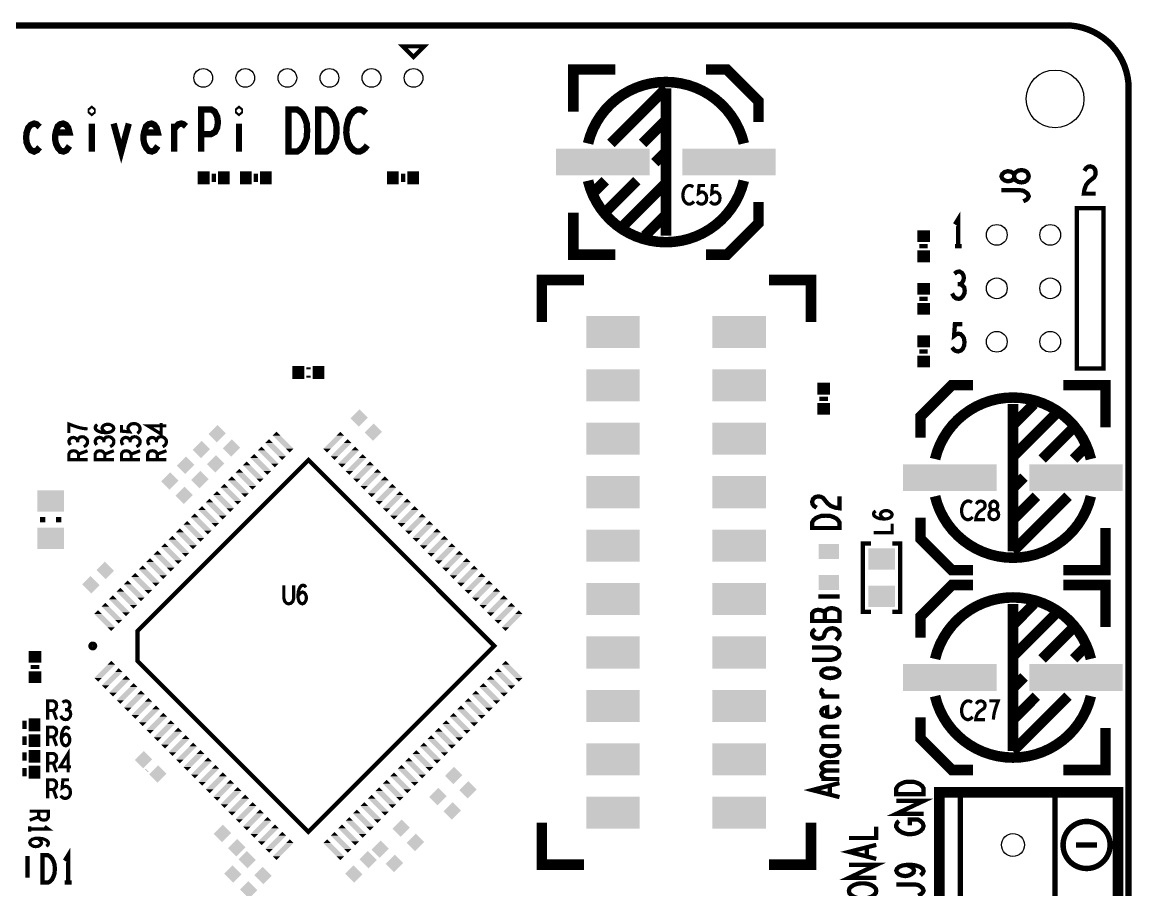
# Model space of a CAD drawing. Extents: x -6.5 to 85.2, y -0.2 to 65.7.
# Drawn here: x 32.4 to 85.2, y 24.4 to 65.7 of the extents above; entities that cross this region are included whole.
import ezdxf

# ---------------------------------------------------------------- set-up
doc = ezdxf.new("R2010")
doc.units = 0
doc.layers.get('0').update_dxf_attribs({"linetype": 'CONTINUOUS'})
for name, color, linetype in [('BOARD_ART', 7, 'CONTINUOUS'), ('PASTETOP_ART', 1, 'CONTINUOUS'), ('RECEIVERPIDDC-1-2_DRL', 3, 'CONTINUOUS'), ('SILK_TOP_ART', 14, 'CONTINUOUS')]:
    doc.layers.add(name, color=color, linetype=linetype)

# ---------------------------------------------------------------- blocks, each defined once
blk = doc.blocks.new('RECTANGLE_59')
blk.add_solid([(0.4826, 0.3556), (0.4826, -0.3556), (-0.4826, 0.3556), (-0.4826, -0.3556)])
blk = doc.blocks.new('RECTANGLE_22')
blk.add_solid([(1.27, 0.762), (1.27, -0.762), (-1.27, 0.762), (-1.27, -0.762)])
blk = doc.blocks.new('RECTANGLE_58')
blk.add_solid([(2.2225, 0.635), (2.2225, -0.635), (-2.2225, 0.635), (-2.2225, -0.635)])
blk = doc.blocks.new('RECTANGLE_12')
blk.add_solid([(0.2794, 0.3048), (0.2794, -0.3048), (-0.2794, 0.3048), (-0.2794, -0.3048)])
blk = doc.blocks.new('CUSTOM_18')
for points in [[(-0.413092, 0.01796), (-0.01796, 0.413092), (0.377172, 0.01796), (-0.01796, 0.413092)], [(-0.377172, -0.01796), (-0.413092, 0.01796), (0.413092, -0.01796), (0.377172, 0.01796)], [(0.01796, -0.413092), (-0.377172, -0.01796), (0.01796, -0.413092), (0.413092, -0.01796)]]:
    blk.add_solid(points)
blk = doc.blocks.new('RECTANGLE_11')
blk.add_solid([(0.3048, 0.2794), (0.3048, -0.2794), (-0.3048, 0.2794), (-0.3048, -0.2794)])
blk = doc.blocks.new('CUSTOM_57')
for points in [[(-0.493914, -0.31431), (0.134706, 0.31431), (-0.134706, -0.31431), (0.493914, 0.31431)], [(0.134706, 0.31431), (0.31431, 0.493914), (0.493914, 0.31431), (0.31431, 0.493914)], [(-0.31431, -0.493914), (-0.493914, -0.31431), (-0.31431, -0.493914), (-0.134706, -0.31431)]]:
    blk.add_solid(points)
blk = doc.blocks.new('CUSTOM_51')
for points in [[(-0.413092, -0.01796), (-0.377172, 0.01796), (0.377172, -0.01796), (0.413092, 0.01796)], [(-0.377172, 0.01796), (0.01796, 0.413092), (0.413092, 0.01796), (0.01796, 0.413092)], [(-0.01796, -0.413092), (-0.413092, -0.01796), (-0.01796, -0.413092), (0.377172, -0.01796)]]:
    blk.add_solid(points)
blk = doc.blocks.new('RECTANGLE_21')
blk.add_solid([(0.635, 0.508), (0.635, -0.508), (-0.635, 0.508), (-0.635, -0.508)])
blk = doc.blocks.new('CUSTOM_24')
for points in [[(-0.493914, 0.31431), (-0.31431, 0.493914), (-0.134706, 0.31431), (-0.31431, 0.493914)], [(0.134706, -0.31431), (-0.493914, 0.31431), (0.493914, -0.31431), (-0.134706, 0.31431)], [(0.31431, -0.493914), (0.134706, -0.31431), (0.31431, -0.493914), (0.493914, -0.31431)]]:
    blk.add_solid(points)
blk = doc.blocks.new('ROUND_81')
blk.add_circle((0, 0), 0.445)
blk = doc.blocks.new('ROUND_103')
blk.add_circle((0, 0), 0.495)
blk = doc.blocks.new('ROUND_104')
blk.add_circle((0, 0), 0.546)
blk = doc.blocks.new('ROUND_4')
blk.add_circle((0, 0), 1.375)

msp = doc.modelspace()

# ---------------------------------------------------------------- linework, layer by layer
at = {"layer": 'BOARD_ART', "const_width": 0.3}
for points in [[(3, 65.5), (82, 65.5)], [(85, 62.5), (85, 58.25), (85, 55)], [(85, 13.75), (85, 16.25), (85, 51.75), (85, 55.25)]]:
    msp.add_lwpolyline(points, dxfattribs=at)
msp.add_lwpolyline([(85, 62.5, 0.4142136), (82, 65.5)], format="xyb", dxfattribs=at)
at = {"layer": 'SILK_TOP_ART'}
for points, const_width in [([(51, 63.996), (51.508, 64.504), (50.492, 64.504), (51, 63.996)], 0.203), ([(60.6, 63.4), (58.6, 63.4), (58.6, 61.4)], 0.5), ([(64.9, 63.4), (65.9, 63.4), (67.4, 61.9), (67.4, 60.9)], 0.5), ([(63, 62.5), (60.3849, 59.8849)], 0.5), ([(63, 55.5), (63, 62.5)], 0.5), ([(35.7, 61.3666), (35.66, 61.4), (35.66, 61.4667), (35.7, 61.5), (35.74, 61.4667), (35.74, 61.4), (35.7, 61.3666)], 0.3), ([(40.9, 59.5), (40.9, 61.5), (41.38, 61.5), (41.54, 61.4), (41.66, 61.1667), (41.7, 60.9), (41.66, 60.6333), (41.56, 60.4333), (41.38, 60.3333), (40.9, 60.3333)], 0.3), ([(42.7, 61.3666), (42.66, 61.4), (42.66, 61.4667), (42.7, 61.5), (42.74, 61.4667), (42.74, 61.4), (42.7, 61.3666)], 0.3), ([(45.06, 59.5), (45.06, 61.5), (45.46, 61.5), (45.62, 61.4), (45.74, 61.2667), (45.84, 61.0667), (45.92, 60.8333), (45.94, 60.5), (45.92, 60.1666), (45.84, 59.9333), (45.74, 59.7333), (45.62, 59.6), (45.46, 59.5), (45.06, 59.5)], 0.3), ([(46.46, 59.5), (46.46, 61.5), (46.86, 61.5), (47.02, 61.4), (47.14, 61.2667), (47.24, 61.0667), (47.32, 60.8333), (47.34, 60.5), (47.32, 60.1666), (47.24, 59.9333), (47.14, 59.7333), (47.02, 59.6), (46.86, 59.5), (46.46, 59.5)], 0.3), ([(48.74, 61.3333), (48.62, 61.4333), (48.48, 61.5), (48.32, 61.5), (48.14, 61.4), (48, 61.2333), (47.9, 61.0333), (47.82, 60.7), (47.8, 60.4), (47.84, 60.1), (47.9, 59.9), (48.02, 59.7), (48.16, 59.5667), (48.3, 59.5), (48.44, 59.5), (48.58, 59.5667), (48.7, 59.6666), (48.8, 59.7999)], 0.3), ([(63, 61), (61.8849, 59.8849)], 0.5), ([(33.22, 60.6667), (33.08, 60.8), (32.96, 60.8333), (32.8, 60.7666), (32.68, 60.6333), (32.6, 60.4), (32.58, 60.1666), (32.6, 59.9333), (32.68, 59.7333), (32.8, 59.5667), (32.96, 59.5), (33.1, 59.5667), (33.22, 59.7)], 0.3), ([(34, 60.4), (34.64, 60.4), (34.58, 60.6333), (34.48, 60.7666), (34.34, 60.8333), (34.2, 60.8), (34.08, 60.7), (34, 60.4666), (33.96, 60.2666), (33.96, 60.0667), (34, 59.8666), (34.1, 59.6666), (34.22, 59.5333), (34.36, 59.5), (34.5, 59.5667), (34.64, 59.7666)], 0.3), ([(35.7, 60.8333), (35.7, 59.5)], 0.3), ([(36.74, 60.8333), (37.1, 59.5), (37.46, 60.8333)], 0.3), ([(38.2, 60.4), (38.84, 60.4), (38.78, 60.6333), (38.68, 60.7666), (38.54, 60.8333), (38.4, 60.8), (38.28, 60.7), (38.2, 60.4666), (38.16, 60.2666), (38.16, 60.0667), (38.2, 59.8666), (38.3, 59.6666), (38.42, 59.5333), (38.56, 59.5), (38.7, 59.5667), (38.84, 59.7666)], 0.3), ([(39.62, 60.5667), (39.72, 60.7), (39.82, 60.8), (39.96, 60.8333), (40.06, 60.8), (40.18, 60.7)], 0.3), ([(39.62, 59.5), (39.62, 60.8333)], 0.3), ([(42.7, 60.8333), (42.7, 59.5)], 0.3), ([(63, 59.5), (62.4724, 58.9724)], 0.5), ([(80.25, 58.327), (80.2283, 58.4203), (80.1634, 58.527), (80.055, 58.5937), (79.9033, 58.6203), (79.7517, 58.5937), (79.6217, 58.5137), (79.5567, 58.3937), (79.5567, 58.2603), (79.5133, 58.1803), (79.405, 58.1137), (79.2533, 58.087), (79.1017, 58.127), (78.9933, 58.2203), (78.95, 58.327), (78.9933, 58.4337), (79.1017, 58.527), (79.2533, 58.567), (79.405, 58.5403), (79.5133, 58.4737), (79.5567, 58.3937), (79.5567, 58.2603), (79.6217, 58.1403), (79.7517, 58.0603), (79.9033, 58.0337), (80.055, 58.0603), (80.1634, 58.127), (80.2283, 58.2337), (80.25, 58.327)], 0.2032), ([(82.8967, 58.5833), (82.9767, 58.7133), (83.07, 58.7783), (83.1767, 58.8), (83.31, 58.7567), (83.4033, 58.6483), (83.43, 58.5184), (83.4167, 58.3883), (83.3633, 58.28), (83.0967, 58.0633), (82.9767, 57.9117), (82.8967, 57.695), (82.87, 57.5), (83.43, 57.5)], 0.2032), ([(41.5, 58.45), (41.5, 58.05)], 0.2032), ([(43.5, 58.05), (43.5, 58.45)], 0.2032), ([(50.5, 58.05), (50.5, 58.45)], 0.2032), ([(60.1151, 58.1151), (59.6, 57.6)], 0.5), ([(61.6151, 58.1151), (60.2, 56.7)], 0.5), ([(63, 58), (61, 56)], 0.5), ([(64.3003, 57.8149), (64.2368, 57.8594), (64.1628, 57.889), (64.0781, 57.889), (63.9828, 57.8445), (63.9088, 57.7705), (63.8558, 57.6816), (63.8135, 57.5334), (63.8029, 57.4), (63.8241, 57.2667), (63.8558, 57.1778), (63.9193, 57.0889), (63.9934, 57.0296), (64.0675, 57), (64.1416, 57), (64.2157, 57.0296), (64.2792, 57.0741), (64.3321, 57.1333)], 0.1524), ([(64.4697, 57.1333), (64.5332, 57.0593), (64.6072, 57.0148), (64.7025, 57), (64.7978, 57.0296), (64.8718, 57.0889), (64.9248, 57.1926), (64.9353, 57.3111), (64.9142, 57.4297), (64.8612, 57.5038), (64.7872, 57.563), (64.7131, 57.5778), (64.639, 57.563), (64.5438, 57.5038), (64.5755, 57.889), (64.8612, 57.889)], 0.1524), ([(65.1047, 57.1333), (65.1682, 57.0593), (65.2422, 57.0148), (65.3375, 57), (65.4328, 57.0296), (65.5068, 57.0889), (65.5598, 57.1926), (65.5703, 57.3111), (65.5492, 57.4297), (65.4962, 57.5038), (65.4222, 57.563), (65.3481, 57.5778), (65.274, 57.563), (65.1788, 57.5038), (65.2105, 57.889), (65.4962, 57.889)], 0.1524), ([(79.99, 57.1333), (80.12, 57.2), (80.2067, 57.28), (80.25, 57.3733), (80.2067, 57.48), (80.12, 57.56), (79.99, 57.64), (79.8167, 57.6667), (78.95, 57.6667)], 0.2032), ([(64.9, 54.6), (65.9, 54.6), (67.4, 56.1), (67.4, 57.1)], 0.5), ([(60.6, 54.6), (58.6, 54.6), (58.6, 56.6)], 0.5), ([(63, 56.5), (62, 55.5)], 0.5), ([(76.9, 55), (76.9, 56.3), (76.74, 56.04)], 0.2032), ([(82.54, 49.19), (83.81, 49.19), (83.81, 56.81), (82.54, 56.81), (82.54, 49.19)], 0.2032), ([(75.45, 55), (75.05, 55)], 0.2032), ([(76.74, 55), (77.06, 55)], 0.2032), ([(76.9933, 53.1933), (77.0733, 53.2583), (77.14, 53.3666), (77.1667, 53.4967), (77.14, 53.6267), (77.0733, 53.735), (76.9533, 53.8), (76.8333, 53.7783), (76.7133, 53.6917)], 0.2032), ([(59.1, 53.4), (57.1, 53.4), (57.1, 51.4)], 0.5), ([(67.9, 53.4), (69.9, 53.4), (69.9, 51.4)], 0.5), ([(76.6067, 52.76), (76.6867, 52.6083), (76.7933, 52.5217), (76.9133, 52.5), (77.02, 52.5217), (77.1267, 52.63), (77.1933, 52.76), (77.2067, 52.89), (77.18, 53.0416), (77.0867, 53.15), (76.9933, 53.1933), (76.8733, 53.1933)], 0.2032), ([(75.45, 52.5), (75.05, 52.5)], 0.2032), ([(76.6067, 50.195), (76.6867, 50.0866), (76.78, 50.0217), (76.9, 50), (77.02, 50.0433), (77.1133, 50.13), (77.18, 50.2816), (77.1933, 50.455), (77.1667, 50.6283), (77.1, 50.7367), (77.0067, 50.8233), (76.9133, 50.845), (76.82, 50.8233), (76.7, 50.7367), (76.74, 51.3), (77.1, 51.3)], 0.2032), ([(75.45, 50), (75.05, 50)], 0.2032), ([(46, 49.15), (46, 49.25)], 0.2032), ([(46, 48.75), (46, 48.85)], 0.2032), ([(77.6, 48.4), (76.6, 48.4), (75.1, 46.9), (75.1, 45.9)], 0.5), ([(81.9, 48.4), (83.9, 48.4), (83.9, 46.4)], 0.5), ([(70.7, 47.75), (70.3, 47.75)], 0.2032), ([(79.5, 47.5), (79.5, 40.5)], 0.5), ([(79.5, 46.5), (80.5, 47.5)], 0.5), ([(79.5, 45), (81.5, 47)], 0.5), ([(35.5, 46.3163), (35.3074, 46.3375), (35.1444, 46.3693), (34.9962, 46.4116), (34.8333, 46.4645), (34.611, 46.5492), (34.611, 46.1258)], 0.1524), ([(36.3796, 46.1364), (36.2759, 46.2105), (36.2166, 46.274), (36.187, 46.3587), (36.2166, 46.4328), (36.2759, 46.4857), (36.3648, 46.528), (36.4685, 46.5386), (36.5574, 46.528), (36.6463, 46.4857), (36.7204, 46.4222), (36.75, 46.3481), (36.7204, 46.2634), (36.6315, 46.1893), (36.4981, 46.147), (36.35, 46.1364), (36.1574, 46.1576), (36.0536, 46.1893), (35.9499, 46.2422), (35.8758, 46.3163), (35.861, 46.3904), (35.8906, 46.4645), (35.9647, 46.5174)], 0.1524), ([(37.8667, 46.1047), (37.9407, 46.1682), (37.9852, 46.2422), (38, 46.3375), (37.9704, 46.4328), (37.9111, 46.5068), (37.8074, 46.5598), (37.6889, 46.5703), (37.5703, 46.5492), (37.4962, 46.4962), (37.437, 46.4222), (37.4222, 46.3481), (37.437, 46.274), (37.4962, 46.1788), (37.111, 46.2105), (37.111, 46.4962)], 0.1524), ([(39.25, 46.4645), (38.361, 46.4645), (38.9981, 46.0729), (38.9981, 46.6021)], 0.1524), ([(48.9268, 46.6768), (48.9252, 46.6752)], 0.2032), ([(80.8849, 44.8849), (82.3, 46.3)], 0.5), ([(35.0259, 45.7766), (34.9814, 45.8401), (34.9074, 45.893), (34.8184, 45.9142), (34.7295, 45.893), (34.6555, 45.8401), (34.611, 45.7448), (34.6258, 45.6496), (34.6851, 45.5543)], 0.1524), ([(35.3222, 45.4697), (35.4259, 45.5332), (35.4852, 45.6178), (35.5, 45.7131), (35.4852, 45.7978), (35.4111, 45.8824), (35.3222, 45.9353), (35.2333, 45.9459), (35.1296, 45.9248), (35.0555, 45.8507), (35.0259, 45.7766), (35.0259, 45.6813)], 0.1524), ([(36.2759, 45.7766), (36.2314, 45.8401), (36.1574, 45.893), (36.0684, 45.9142), (35.9795, 45.893), (35.9055, 45.8401), (35.861, 45.7448), (35.8758, 45.6496), (35.9351, 45.5543)], 0.1524), ([(36.5722, 45.4697), (36.6759, 45.5332), (36.7352, 45.6178), (36.75, 45.7131), (36.7352, 45.7978), (36.6611, 45.8824), (36.5722, 45.9353), (36.4833, 45.9459), (36.3796, 45.9248), (36.3055, 45.8507), (36.2759, 45.7766), (36.2759, 45.6813)], 0.1524), ([(37.5259, 45.7766), (37.4814, 45.8401), (37.4074, 45.893), (37.3184, 45.9142), (37.2295, 45.893), (37.1555, 45.8401), (37.111, 45.7448), (37.1258, 45.6496), (37.1851, 45.5543)], 0.1524), ([(37.8222, 45.4697), (37.9259, 45.5332), (37.9852, 45.6178), (38, 45.7131), (37.9852, 45.7978), (37.9111, 45.8824), (37.8222, 45.9353), (37.7333, 45.9459), (37.6296, 45.9248), (37.5555, 45.8507), (37.5259, 45.7766), (37.5259, 45.6813)], 0.1524), ([(38.7759, 45.7766), (38.7314, 45.8401), (38.6574, 45.893), (38.5684, 45.9142), (38.4795, 45.893), (38.4055, 45.8401), (38.361, 45.7448), (38.3758, 45.6496), (38.4351, 45.5543)], 0.1524), ([(39.0722, 45.4697), (39.1759, 45.5332), (39.2352, 45.6178), (39.25, 45.7131), (39.2352, 45.7978), (39.1611, 45.8824), (39.0722, 45.9353), (38.9833, 45.9459), (38.8796, 45.9248), (38.8055, 45.8507), (38.7759, 45.7766), (38.7759, 45.6813)], 0.1524), ([(48.5748, 46.3248), (48.5732, 46.3232)], 0.2032), ([(82.3849, 44.8849), (82.9, 45.4)], 0.5), ([(35.5, 44.8558), (34.611, 44.8558), (34.611, 45.1204), (34.6555, 45.2051), (34.7147, 45.258), (34.8333, 45.2792), (34.9518, 45.258), (35.0259, 45.1945), (35.0703, 45.1204), (35.0703, 44.8558)], 0.1524), ([(35.0703, 45.1204), (35.5, 45.2792)], 0.1524), ([(36.75, 44.8558), (35.861, 44.8558), (35.861, 45.1204), (35.9055, 45.2051), (35.9647, 45.258), (36.0833, 45.2792), (36.2018, 45.258), (36.2759, 45.1945), (36.3203, 45.1204), (36.3203, 44.8558)], 0.1524), ([(36.3203, 45.1204), (36.75, 45.2792)], 0.1524), ([(38, 44.8558), (37.111, 44.8558), (37.111, 45.1204), (37.1555, 45.2051), (37.2147, 45.258), (37.3333, 45.2792), (37.4518, 45.258), (37.5259, 45.1945), (37.5703, 45.1204), (37.5703, 44.8558)], 0.1524), ([(37.5703, 45.1204), (38, 45.2792)], 0.1524), ([(38.045, 35.1161), (46, 27.1612), (54.8388, 36), (46, 44.8388), (37.8683, 36.7071), (37.8683, 35.2929), (38.045, 35.1161)], 0.2032), ([(39.25, 44.8558), (38.361, 44.8558), (38.361, 45.1204), (38.4055, 45.2051), (38.4647, 45.258), (38.5833, 45.2792), (38.7018, 45.258), (38.7759, 45.1945), (38.8203, 45.1204), (38.8203, 44.8558)], 0.1524), ([(38.8203, 45.1204), (39.25, 45.2792)], 0.1524), ([(79.5, 43.5), (80.0276, 44.0276)], 0.5), ([(79.5, 40.5), (82.1151, 43.1151)], 0.5), ([(79.5, 42), (80.6151, 43.1151)], 0.5), ([(70.1667, 42.5737), (70.0367, 42.6537), (69.9717, 42.747), (69.95, 42.8537), (69.9933, 42.987), (70.1017, 43.0803), (70.2316, 43.107), (70.3617, 43.0937), (70.47, 43.0403), (70.6867, 42.7737), (70.8383, 42.6537), (71.055, 42.5737), (71.25, 42.547), (71.25, 43.107)], 0.2032), ([(77.5503, 42.8149), (77.4868, 42.8594), (77.4128, 42.889), (77.3281, 42.889), (77.2328, 42.8445), (77.1588, 42.7705), (77.1058, 42.6816), (77.0635, 42.5334), (77.0529, 42.4), (77.0741, 42.2667), (77.1058, 42.1778), (77.1693, 42.0889), (77.2434, 42.0296), (77.3175, 42), (77.3916, 42), (77.4657, 42.0296), (77.5292, 42.0741), (77.5821, 42.1333)], 0.1524), ([(77.7514, 42.7408), (77.8149, 42.8297), (77.889, 42.8742), (77.9737, 42.889), (78.0795, 42.8594), (78.1536, 42.7853), (78.1748, 42.6964), (78.1642, 42.6075), (78.1218, 42.5334), (77.9102, 42.3852), (77.8149, 42.2815), (77.7514, 42.1333), (77.7302, 42), (78.1748, 42)], 0.1524), ([(78.5875, 42), (78.6616, 42.0148), (78.7462, 42.0593), (78.7992, 42.1333), (78.8203, 42.2371), (78.7992, 42.3408), (78.7357, 42.4297), (78.6404, 42.4741), (78.5346, 42.4741), (78.4711, 42.5038), (78.4182, 42.5778), (78.397, 42.6816), (78.4288, 42.7853), (78.5028, 42.8594), (78.5875, 42.889), (78.6722, 42.8594), (78.7462, 42.7853), (78.778, 42.6816), (78.7568, 42.5778), (78.7039, 42.5038), (78.6404, 42.4741), (78.5346, 42.4741), (78.4393, 42.4297), (78.3758, 42.3408), (78.3547, 42.2371), (78.3758, 42.1333), (78.4288, 42.0593), (78.5134, 42.0148), (78.5875, 42)], 0.1524), ([(71.25, 41.6067), (69.95, 41.6067), (69.95, 41.8733), (70.015, 41.98), (70.1017, 42.06), (70.2316, 42.1267), (70.3834, 42.18), (70.6, 42.1933), (70.8167, 42.18), (70.9684, 42.1267), (71.0984, 42.06), (71.185, 41.98), (71.25, 41.8733), (71.25, 41.6067)], 0.2032), ([(73.3876, 42.0334), (73.2839, 42.1075), (73.2246, 42.171), (73.195, 42.2557), (73.2246, 42.3298), (73.2839, 42.3827), (73.3728, 42.425), (73.4765, 42.4356), (73.5654, 42.425), (73.6543, 42.3827), (73.7284, 42.3192), (73.758, 42.2451), (73.7284, 42.1604), (73.6395, 42.0863), (73.5061, 42.044), (73.358, 42.0334), (73.1654, 42.0546), (73.0616, 42.0863), (72.9579, 42.1392), (72.8838, 42.2133), (72.869, 42.2874), (72.8986, 42.3615), (72.9727, 42.4144)], 0.1524), ([(77.6, 39.6), (76.6, 39.6), (75.1, 41.1), (75.1, 42.1)], 0.5), ([(33.242, 42), (33.496, 42)], 0.254), ([(34.004, 42), (34.258, 42)], 0.254), ([(72.869, 41.3878), (73.758, 41.3878), (73.758, 41.8112)], 0.1524), ([(81.9, 39.6), (83.9, 39.6), (83.9, 41.6)], 0.5), ([(72.742, 37.6244), (72.361, 37.6244), (72.361, 40.8756), (72.742, 40.8756)], 0.2032), ([(73.758, 40.8756), (74.139, 40.8756), (74.139, 37.6244), (73.758, 37.6244)], 0.2032), ([(35.8232, 39.4268), (35.8248, 39.4252)], 0.2032), ([(36.1752, 39.0748), (36.1768, 39.0732)], 0.2032), ([(77.6, 38.9), (76.6, 38.9), (75.1, 37.4), (75.1, 36.4)], 0.5), ([(81.9, 38.9), (83.9, 38.9), (83.9, 36.9)], 0.5), ([(44.8347, 38.889), (44.8347, 38.2519), (44.877, 38.1185), (44.9617, 38.0296), (45.0675, 38), (45.1733, 38.0296), (45.258, 38.1185), (45.3003, 38.2519), (45.3003, 38.889)], 0.1524), ([(45.5014, 38.3704), (45.5755, 38.4741), (45.639, 38.5334), (45.7237, 38.563), (45.7978, 38.5334), (45.8507, 38.4741), (45.893, 38.3852), (45.9036, 38.2815), (45.893, 38.1926), (45.8507, 38.1037), (45.7872, 38.0296), (45.7131, 38), (45.6284, 38.0296), (45.5543, 38.1185), (45.512, 38.2519), (45.5014, 38.4), (45.5226, 38.5926), (45.5543, 38.6964), (45.6072, 38.8001), (45.6813, 38.8742), (45.7554, 38.889), (45.8295, 38.8594), (45.8824, 38.7853)], 0.1524), ([(71.258, 38.353), (70.242, 38.353)], 0.2032), ([(79.5, 38), (79.5, 31)], 0.5), ([(79.5, 37), (80.5, 38)], 0.5), ([(70.5567, 37.5997), (70.4917, 37.653), (70.3834, 37.693), (70.2316, 37.7197), (70.1017, 37.693), (70.015, 37.6397), (69.95, 37.5463), (69.95, 37.1863), (71.25, 37.1863), (71.25, 37.6263), (71.1634, 37.7197), (71.0333, 37.773), (70.8817, 37.7997), (70.73, 37.773), (70.6, 37.693), (70.5567, 37.5997), (70.5567, 37.1863)], 0.2032), ([(79.5, 35.5), (81.5, 37.5)], 0.5), ([(71.0767, 36.286), (71.185, 36.3927), (71.25, 36.5127), (71.25, 36.6193), (71.185, 36.726), (71.0767, 36.806), (70.925, 36.846), (70.7734, 36.8193), (70.6433, 36.7527), (70.5567, 36.6327), (70.5133, 36.4727), (70.4267, 36.3793), (70.275, 36.3393), (70.1233, 36.366), (70.015, 36.4327), (69.95, 36.526), (69.95, 36.6193), (69.9933, 36.7127), (70.1017, 36.7927)], 0.2032), ([(80.8849, 35.3849), (82.3, 36.8)], 0.5), ([(69.95, 35.3457), (70.8817, 35.3457), (71.0767, 35.399), (71.2067, 35.5057), (71.25, 35.639), (71.2067, 35.7723), (71.0767, 35.879), (70.8817, 35.9323), (69.95, 35.9323)], 0.2032), ([(82.3849, 35.3849), (82.9, 35.9)], 0.5), ([(32.8, 35), (33.2, 35)], 0.2032), ([(71.25, 34.712), (71.2283, 34.632), (71.1417, 34.552), (70.99, 34.4987), (70.8167, 34.472), (70.6433, 34.4987), (70.4917, 34.552), (70.405, 34.632), (70.3834, 34.712), (70.405, 34.792), (70.4917, 34.872), (70.6433, 34.9253), (70.8167, 34.9387), (70.99, 34.9253), (71.1417, 34.872), (71.2283, 34.792), (71.25, 34.712)], 0.2032), ([(79.5, 34), (80.0276, 34.5276)], 0.5), ([(70.5567, 33.5983), (70.47, 33.665), (70.405, 33.7317), (70.3834, 33.825), (70.405, 33.8917), (70.47, 33.9717)], 0.2032), ([(79.5, 31), (82.1151, 33.6151)], 0.5), ([(79.5, 32.5), (80.6151, 33.6151)], 0.5), ([(33.6058, 32.5), (33.6058, 33.389), (33.8704, 33.389), (33.9551, 33.3445), (34.008, 33.2853), (34.0292, 33.1667), (34.008, 33.0482), (33.9445, 32.9741), (33.8704, 32.9297), (33.6058, 32.9297)], 0.1524), ([(34.5266, 32.9741), (34.5901, 33.0186), (34.643, 33.0926), (34.6642, 33.1816), (34.643, 33.2705), (34.5901, 33.3445), (34.4948, 33.389), (34.3996, 33.3742), (34.3043, 33.3149)], 0.1524), ([(71.25, 33.5983), (70.3834, 33.5983)], 0.2032), ([(77.5503, 33.3149), (77.4868, 33.3594), (77.4128, 33.389), (77.3281, 33.389), (77.2328, 33.3445), (77.1588, 33.2705), (77.1058, 33.1816), (77.0635, 33.0334), (77.0529, 32.9), (77.0741, 32.7667), (77.1058, 32.6778), (77.1693, 32.5889), (77.2434, 32.5296), (77.3175, 32.5), (77.3916, 32.5), (77.4657, 32.5296), (77.5292, 32.5741), (77.5821, 32.6333)], 0.1524), ([(77.7514, 33.2408), (77.8149, 33.3297), (77.889, 33.3742), (77.9737, 33.389), (78.0795, 33.3594), (78.1536, 33.2853), (78.1748, 33.1964), (78.1642, 33.1075), (78.1218, 33.0334), (77.9102, 32.8852), (77.8149, 32.7815), (77.7514, 32.6333), (77.7302, 32.5), (78.1748, 32.5)], 0.1524), ([(78.5663, 32.5), (78.5875, 32.6926), (78.6193, 32.8556), (78.6616, 33.0038), (78.7145, 33.1667), (78.7992, 33.389), (78.3758, 33.389)], 0.1524), ([(33.8704, 32.9297), (34.0292, 32.5)], 0.1524), ([(34.2197, 32.6778), (34.2832, 32.5741), (34.3678, 32.5148), (34.4631, 32.5), (34.5478, 32.5148), (34.6324, 32.5889), (34.6853, 32.6778), (34.6959, 32.7667), (34.6748, 32.8704), (34.6007, 32.9445), (34.5266, 32.9741), (34.4313, 32.9741)], 0.1524), ([(70.665, 32.658), (70.665, 33.0847), (70.5133, 33.0447), (70.4267, 32.978), (70.3834, 32.8847), (70.405, 32.7913), (70.47, 32.7113), (70.6217, 32.658), (70.7517, 32.6313), (70.8817, 32.6313), (71.0117, 32.658), (71.1417, 32.7247), (71.2283, 32.8047), (71.25, 32.898), (71.2067, 32.9913), (71.0767, 33.0847)], 0.2032), ([(77.6, 30.1), (76.6, 30.1), (75.1, 31.6), (75.1, 32.6)], 0.5), ([(32.5, 32.45), (32.5, 32.05)], 0.2032), ([(33.6058, 31.25), (33.6058, 32.139), (33.8704, 32.139), (33.9551, 32.0945), (34.008, 32.0353), (34.0292, 31.9167), (34.008, 31.7982), (33.9445, 31.7241), (33.8704, 31.6797), (33.6058, 31.6797)], 0.1524), ([(34.2514, 31.6204), (34.3255, 31.7241), (34.389, 31.7834), (34.4737, 31.813), (34.5478, 31.7834), (34.6007, 31.7241), (34.643, 31.6352), (34.6536, 31.5315), (34.643, 31.4426), (34.6007, 31.3537), (34.5372, 31.2796), (34.4631, 31.25), (34.3784, 31.2796), (34.3043, 31.3685), (34.262, 31.5019), (34.2514, 31.65), (34.2726, 31.8426), (34.3043, 31.9464), (34.3572, 32.0501), (34.4313, 32.1242), (34.5054, 32.139), (34.5795, 32.1094), (34.6324, 32.0353)], 0.1524), ([(70.6, 31.7043), (70.4917, 31.7577), (70.405, 31.8377), (70.3834, 31.9443), (70.405, 32.0377), (70.4917, 32.1177), (70.6433, 32.1577), (71.25, 32.1577)], 0.2032), ([(81.9, 30.1), (83.9, 30.1), (83.9, 32.1)], 0.5), ([(32.5, 31.7), (32.5, 31.3)], 0.2032), ([(33.8704, 31.6797), (34.0292, 31.25)], 0.1524), ([(71.25, 31.7043), (70.3834, 31.7043)], 0.2032), ([(34.5795, 30), (34.5795, 30.889), (34.1879, 30.2519), (34.7171, 30.2519)], 0.1524), ([(70.535, 31.244), (70.4483, 31.1907), (70.405, 31.1107), (70.3834, 31.0173), (70.4267, 30.924), (70.5133, 30.844), (70.6433, 30.7907), (70.8167, 30.764), (70.99, 30.7907), (71.12, 30.844), (71.2067, 30.924), (71.25, 31.0173), (71.2283, 31.1107), (71.1634, 31.1907), (71.0767, 31.244)], 0.2032), ([(71.25, 31.244), (70.3834, 31.244)], 0.2032), ([(32.5, 30.95), (32.5, 30.55)], 0.2032), ([(33.6058, 30), (33.6058, 30.889), (33.8704, 30.889), (33.9551, 30.8445), (34.008, 30.7853), (34.0292, 30.6667), (34.008, 30.5482), (33.9445, 30.4741), (33.8704, 30.4297), (33.6058, 30.4297)], 0.1524), ([(32.5, 30.2), (32.5, 29.8)], 0.2032), ([(33.8704, 30.4297), (34.0292, 30)], 0.1524), ([(38.3232, 30.0732), (38.3248, 30.0748)], 0.2032), ([(38.6752, 30.4252), (38.6768, 30.4268)], 0.2032), ([(70.6217, 30.077), (70.5133, 30.117), (70.4267, 30.1837), (70.3834, 30.277), (70.4267, 30.3703), (70.5133, 30.437), (70.6433, 30.477), (71.25, 30.477)], 0.2032), ([(70.6217, 29.677), (70.5133, 29.717), (70.4267, 29.7837), (70.3834, 29.877), (70.4267, 29.9703), (70.5133, 30.037), (70.6217, 30.077), (71.25, 30.077)], 0.2032), ([(33.6058, 28.75), (33.6058, 29.639), (33.8704, 29.639), (33.9551, 29.5945), (34.008, 29.5353), (34.0292, 29.4167), (34.008, 29.2982), (33.9445, 29.2241), (33.8704, 29.1797), (33.6058, 29.1797)], 0.1524), ([(34.2197, 28.8833), (34.2832, 28.8093), (34.3572, 28.7648), (34.4525, 28.75), (34.5478, 28.7796), (34.6218, 28.8389), (34.6748, 28.9426), (34.6853, 29.0611), (34.6642, 29.1797), (34.6112, 29.2538), (34.5372, 29.313), (34.4631, 29.3278), (34.389, 29.313), (34.2938, 29.2538), (34.3255, 29.639), (34.6112, 29.639)], 0.1524), ([(71.25, 28.8167), (69.95, 29.15), (71.25, 29.4833)], 0.2032), ([(71.25, 29.677), (70.3834, 29.677)], 0.2032), ([(75.25, 28.9607), (73.95, 28.9607), (73.95, 29.2273), (74.015, 29.334), (74.1017, 29.414), (74.2316, 29.4807), (74.3834, 29.534), (74.6, 29.5473), (74.8167, 29.534), (74.9684, 29.4807), (75.0984, 29.414), (75.185, 29.334), (75.25, 29.2273), (75.25, 28.9607)], 0.2032), ([(33.8704, 29.1797), (34.0292, 28.75)], 0.1524), ([(70.795, 29.3633), (70.795, 28.9367)], 0.2032), ([(79.5, 29.0401), (75.9999, 29.0401), (75.9999, 19.0399), (84.5, 19.0399), (84.5, 29.0401), (79.5, 29.0401)], 0.508), ([(76.9999, 29.0401), (76.9999, 19.0399)], 0.2601), ([(77.5, 29.0401), (81.5, 29.0401), (81.5, 19.0399)], 0.2601), ([(75.25, 28.0203), (73.95, 28.0203), (75.25, 28.6337), (73.95, 28.6337)], 0.2032), ([(32.75, 28.1442), (33.639, 28.1442), (33.639, 27.8796), (33.5945, 27.7949), (33.5353, 27.742), (33.4167, 27.7208), (33.2982, 27.742), (33.2241, 27.8055), (33.1797, 27.8796), (33.1797, 28.1442)], 0.1524), ([(33.1797, 27.8796), (32.75, 27.7208)], 0.1524), ([(32.75, 27.2975), (33.639, 27.2975), (33.4612, 27.4245)], 0.1524), ([(32.75, 27.4245), (32.75, 27.1705)], 0.1524), ([(59.1, 25.6), (57.1, 25.6), (57.1, 27.6)], 0.5), ([(67.9, 25.6), (69.9, 25.6), (69.9, 27.6)], 0.5), ([(71.7, 26.8723), (73, 26.8723), (73, 27.4057)], 0.2032), ([(74.6, 27.48), (74.6, 27.7467), (74.99, 27.7467), (75.12, 27.6667), (75.2067, 27.5733), (75.25, 27.44), (75.2067, 27.3067), (75.12, 27.2133), (74.99, 27.1333), (74.8383, 27.08), (74.665, 27.0533), (74.5133, 27.0533), (74.3834, 27.08), (74.2316, 27.1333), (74.1017, 27.2133), (74.015, 27.2933), (73.95, 27.4), (73.95, 27.4933), (73.9933, 27.6), (74.08, 27.68)], 0.2032), ([(33.1204, 26.8636), (33.2241, 26.7895), (33.2834, 26.726), (33.313, 26.6413), (33.2834, 26.5672), (33.2241, 26.5143), (33.1352, 26.472), (33.0315, 26.4614), (32.9426, 26.472), (32.8537, 26.5143), (32.7796, 26.5778), (32.75, 26.6519), (32.7796, 26.7366), (32.8685, 26.8107), (33.0019, 26.853), (33.15, 26.8636), (33.3426, 26.8424), (33.4464, 26.8107), (33.5501, 26.7578), (33.6242, 26.6837), (33.639, 26.6096), (33.6094, 26.5355), (33.5353, 26.4826)], 0.1524), ([(42.4252, 26.9252), (42.4268, 26.9268)], 0.2032), ([(34.577, 24.75), (34.577, 26.05), (34.417, 25.79)], 0.2032), ([(42.0732, 26.5732), (42.0748, 26.5748)], 0.2032), ([(73, 25.8787), (71.7, 26.212), (73, 26.5453)], 0.2032), ([(72.545, 26.4253), (72.545, 25.9987)], 0.2032), ([(83.5, 26.54), (82.5, 26.54)], 0.2601), ([(32.647, 26.008), (32.647, 24.992)], 0.2032), ([(33.3567, 24.75), (33.3567, 26.05), (33.6233, 26.05), (33.73, 25.985), (33.81, 25.8983), (33.8767, 25.7684), (33.93, 25.6166), (33.9433, 25.4), (33.93, 25.1833), (33.8767, 25.0316), (33.81, 24.9016), (33.73, 24.815), (33.6233, 24.75), (33.3567, 24.75)], 0.2032), ([(48.3248, 25.6752), (48.3232, 25.6768)], 0.2032), ([(48.6768, 25.3232), (48.6752, 25.3248)], 0.2032), ([(73, 24.9783), (71.7, 24.9783), (73, 25.5917), (71.7, 25.5917)], 0.2032), ([(75.0984, 25.1003), (75.2067, 25.1937), (75.25, 25.3003), (75.2067, 25.407), (75.0767, 25.5003), (74.8817, 25.567), (74.6867, 25.5937), (74.4483, 25.5937), (74.2533, 25.567), (74.08, 25.5003), (73.9933, 25.4203), (73.95, 25.327), (73.9933, 25.2203), (74.08, 25.1403), (74.21, 25.087), (74.3834, 25.0603), (74.535, 25.087), (74.6867, 25.1537), (74.7734, 25.2337), (74.795, 25.327), (74.7517, 25.4337), (74.6433, 25.5137), (74.4483, 25.5937)], 0.2032), ([(34.417, 24.75), (34.737, 24.75)], 0.2032), ([(73, 24.358), (72.9783, 24.2513), (72.8917, 24.158), (72.7617, 24.078), (72.61, 24.0247), (72.4367, 23.998), (72.2633, 23.998), (72.09, 24.0247), (71.9383, 24.078), (71.8083, 24.158), (71.7217, 24.2513), (71.7, 24.358), (71.7217, 24.4647), (71.8083, 24.558), (71.9383, 24.638), (72.09, 24.6913), (72.2633, 24.718), (72.4367, 24.718), (72.61, 24.6913), (72.7617, 24.638), (72.8917, 24.558), (72.9783, 24.4647), (73, 24.358)], 0.2032), ([(74.99, 24.1333), (75.12, 24.2), (75.2067, 24.28), (75.25, 24.3733), (75.2067, 24.48), (75.12, 24.56), (74.99, 24.64), (74.8167, 24.6667), (73.95, 24.6667)], 0.2032)]:
    msp.add_lwpolyline(points, dxfattribs=dict(at, const_width=const_width))
at = {"layer": 'SILK_TOP_ART', "const_width": 0.5}
for points in [[(63, 62.8079, 0.3470716), (59.2963, 59.8849)], [(66.7037, 59.8849, 0.3470716), (63, 62.8079)], [(59.2963, 58.1151, 0.3470716), (63, 55.1921)], [(63, 55.1921, 0.3470716), (66.7037, 58.1151)], [(79.5, 47.8079, 0.3470716), (75.7963, 44.8849)], [(83.2037, 44.8849, 0.3470716), (79.5, 47.8079)], [(75.7963, 43.1151, 0.3470716), (79.5, 40.1921)], [(79.5, 40.1921, 0.3470716), (83.2037, 43.1151)], [(79.5, 38.3079, 0.3470716), (75.7963, 35.3849)], [(83.2037, 35.3849, 0.3470716), (79.5, 38.3079)], [(75.7963, 33.6151, 0.3470716), (79.5, 30.6921)], [(79.5, 30.6921, 0.3470716), (83.2037, 33.6151)]]:
    msp.add_lwpolyline(points, format="xyb", dxfattribs=at)
at = {"layer": 'SILK_TOP_ART'}
for points, const_width in [([(35.6352, 36, 1), (35.8588, 36, 1)], 0.2), ([(81.8821, 26.54, 1), (84.1181, 26.54, 1)], 0.2601)]:
    msp.add_lwpolyline(points, format="xyb", close=True, dxfattribs=dict(at, const_width=const_width))

# ---------------------------------------------------------------- block references
at = {"layer": 'PASTETOP_ART'}
for name, p in [('RECTANGLE_58', (60, 59)), ('RECTANGLE_58', (66, 59)), ('RECTANGLE_12', (41.02, 58.25)), ('RECTANGLE_12', (41.98, 58.25)), ('RECTANGLE_12', (43.02, 58.25)), ('RECTANGLE_12', (43.98, 58.25)), ('RECTANGLE_12', (50.02, 58.25)), ('RECTANGLE_12', (50.98, 58.25)), ('RECTANGLE_11', (75.25, 55.48)), ('RECTANGLE_11', (75.25, 54.52)), ('RECTANGLE_11', (75.25, 52.98)), ('RECTANGLE_11', (75.25, 52.02)), ('RECTANGLE_22', (60.48, 50.93)), ('RECTANGLE_22', (66.48, 50.93)), ('RECTANGLE_11', (75.25, 50.48)), ('RECTANGLE_11', (75.25, 49.52)), ('RECTANGLE_12', (45.52, 49)), ('RECTANGLE_12', (46.48, 49)), ('RECTANGLE_22', (60.48, 48.39)), ('RECTANGLE_22', (66.48, 48.39)), ('RECTANGLE_11', (70.5, 48.23)), ('RECTANGLE_11', (70.5, 47.27)), ('CUSTOM_51', (48.4106, 46.8394)), ('CUSTOM_51', (41.6606, 46.0894)), ('CUSTOM_51', (49.0894, 46.1606)), ('RECTANGLE_22', (60.48, 45.85)), ('RECTANGLE_22', (66.48, 45.85)), ('CUSTOM_24', (44.7979, 45.6874)), ('CUSTOM_57', (47.2021, 45.6874)), ('CUSTOM_51', (40.9106, 45.3394)), ('CUSTOM_51', (42.3394, 45.4106)), ('CUSTOM_24', (44.0908, 44.9803)), ('CUSTOM_24', (44.4444, 45.3338)), ('CUSTOM_57', (47.5556, 45.3338)), ('CUSTOM_57', (47.9092, 44.9803)), ('CUSTOM_51', (40.1606, 44.5894)), ('CUSTOM_51', (41.5894, 44.6606)), ('CUSTOM_24', (43.7373, 44.6267)), ('CUSTOM_57', (48.2627, 44.6267)), ('CUSTOM_51', (40.8394, 43.9106)), ('CUSTOM_24', (43.0302, 43.9196)), ('CUSTOM_24', (43.3837, 44.2731)), ('CUSTOM_57', (48.6163, 44.2731)), ('CUSTOM_57', (48.9698, 43.9196)), ('RECTANGLE_58', (76.5, 44)), ('RECTANGLE_58', (82.5, 44)), ('CUSTOM_51', (39.4106, 43.8394)), ('CUSTOM_24', (42.6766, 43.566)), ('CUSTOM_57', (49.3234, 43.566)), ('RECTANGLE_22', (60.48, 43.31)), ('RECTANGLE_22', (66.48, 43.31)), ('RECTANGLE_21', (33.75, 42.889)), ('CUSTOM_51', (40.0894, 43.1606)), ('CUSTOM_24', (41.9695, 42.8589)), ('CUSTOM_24', (42.323, 43.2125)), ('CUSTOM_57', (49.677, 43.2125)), ('CUSTOM_57', (50.0305, 42.8589)), ('CUSTOM_24', (41.6159, 42.5054)), ('CUSTOM_57', (50.3841, 42.5054)), ('CUSTOM_24', (40.9088, 41.7983)), ('CUSTOM_24', (41.2624, 42.1518)), ('CUSTOM_57', (50.7376, 42.1518)), ('CUSTOM_57', (51.0912, 41.7983)), ('CUSTOM_24', (40.5553, 41.4447)), ('CUSTOM_57', (51.4447, 41.4447)), ('RECTANGLE_21', (33.75, 41.111)), ('CUSTOM_24', (39.8482, 40.7376)), ('CUSTOM_24', (40.2017, 41.0912)), ('CUSTOM_57', (51.7983, 41.0912)), ('CUSTOM_57', (52.1518, 40.7376)), ('RECTANGLE_22', (60.48, 40.77)), ('RECTANGLE_22', (66.48, 40.77)), ('CUSTOM_24', (39.4946, 40.3841)), ('CUSTOM_57', (52.5054, 40.3841)), ('RECTANGLE_59', (70.75, 40.4866)), ('RECTANGLE_21', (73.25, 40.139)), ('CUSTOM_24', (38.7875, 39.677)), ('CUSTOM_24', (39.1411, 40.0305)), ('CUSTOM_57', (52.8589, 40.0305)), ('CUSTOM_57', (53.2125, 39.677)), ('CUSTOM_18', (36.3394, 39.5894)), ('CUSTOM_24', (38.434, 39.3234)), ('CUSTOM_57', (53.566, 39.3234)), ('CUSTOM_18', (35.6606, 38.9106)), ('CUSTOM_24', (37.7269, 38.6163)), ('CUSTOM_24', (38.0804, 38.9698)), ('CUSTOM_57', (53.9196, 38.9698)), ('CUSTOM_57', (54.2731, 38.6163)), ('RECTANGLE_59', (70.75, 39.0134)), ('CUSTOM_24', (37.3733, 38.2627)), ('CUSTOM_57', (54.6267, 38.2627)), ('RECTANGLE_22', (60.48, 38.23)), ('RECTANGLE_22', (66.48, 38.23)), ('RECTANGLE_21', (73.25, 38.361)), ('CUSTOM_24', (36.6662, 37.5556)), ('CUSTOM_24', (37.0197, 37.9092)), ('CUSTOM_57', (54.9803, 37.9092)), ('CUSTOM_57', (55.3338, 37.5556)), ('CUSTOM_24', (36.3126, 37.2021)), ('CUSTOM_57', (55.6874, 37.2021)), ('RECTANGLE_22', (60.48, 35.69)), ('RECTANGLE_22', (66.48, 35.69)), ('RECTANGLE_11', (33, 35.48)), ('CUSTOM_57', (36.3126, 34.7979)), ('CUSTOM_57', (36.6662, 34.4444)), ('CUSTOM_24', (55.3338, 34.4444)), ('CUSTOM_24', (55.6874, 34.7979)), ('RECTANGLE_58', (76.5, 34.5)), ('RECTANGLE_58', (82.5, 34.5)), ('RECTANGLE_11', (33, 34.52)), ('CUSTOM_57', (37.0197, 34.0908)), ('CUSTOM_24', (54.9803, 34.0908)), ('CUSTOM_57', (37.3733, 33.7373)), ('CUSTOM_57', (37.7269, 33.3837)), ('CUSTOM_24', (54.2731, 33.3837)), ('CUSTOM_24', (54.6267, 33.7373)), ('RECTANGLE_22', (60.48, 33.15)), ('RECTANGLE_22', (66.48, 33.15)), ('CUSTOM_57', (38.0804, 33.0302)), ('CUSTOM_24', (53.9196, 33.0302)), ('CUSTOM_57', (38.434, 32.6766)), ('CUSTOM_57', (38.7875, 32.323)), ('CUSTOM_24', (53.2125, 32.323)), ('CUSTOM_24', (53.566, 32.6766)), ('RECTANGLE_12', (32.98, 32.25)), ('CUSTOM_57', (39.1411, 31.9695)), ('CUSTOM_24', (52.8589, 31.9695)), ('RECTANGLE_12', (32.98, 31.5)), ('CUSTOM_57', (39.4946, 31.6159)), ('CUSTOM_57', (39.8482, 31.2624)), ('CUSTOM_24', (52.1518, 31.2624)), ('CUSTOM_24', (52.5054, 31.6159)), ('CUSTOM_57', (40.2017, 30.9088)), ('CUSTOM_24', (51.7983, 30.9088)), ('RECTANGLE_22', (60.48, 30.61)), ('RECTANGLE_22', (66.48, 30.61)), ('RECTANGLE_12', (32.98, 30.75)), ('CUSTOM_51', (38.1606, 30.5894)), ('CUSTOM_57', (40.5553, 30.5553)), ('CUSTOM_57', (40.9088, 30.2017)), ('CUSTOM_24', (51.0912, 30.2017)), ('CUSTOM_24', (51.4447, 30.5553)), ('RECTANGLE_12', (32.98, 30)), ('CUSTOM_51', (38.8394, 29.9106)), ('CUSTOM_57', (41.2624, 29.8482)), ('CUSTOM_24', (50.7376, 29.8482)), ('CUSTOM_51', (52.9106, 29.8394)), ('CUSTOM_57', (41.6159, 29.4946)), ('CUSTOM_57', (41.9695, 29.1411)), ('CUSTOM_24', (50.0305, 29.1411)), ('CUSTOM_24', (50.3841, 29.4946)), ('CUSTOM_51', (53.5894, 29.1606)), ('CUSTOM_57', (42.323, 28.7875)), ('CUSTOM_24', (49.677, 28.7875)), ('CUSTOM_51', (52.1606, 28.8394)), ('CUSTOM_57', (42.6766, 28.434)), ('CUSTOM_57', (43.0302, 28.0804)), ('CUSTOM_24', (48.9698, 28.0804)), ('CUSTOM_24', (49.3234, 28.434)), ('CUSTOM_51', (52.8394, 28.1606)), ('RECTANGLE_22', (60.48, 28.07)), ('RECTANGLE_22', (66.48, 28.07)), ('CUSTOM_57', (43.3837, 27.7269)), ('CUSTOM_24', (48.6163, 27.7269)), ('CUSTOM_51', (41.9106, 27.0894)), ('CUSTOM_57', (43.7373, 27.3733)), ('CUSTOM_57', (44.0908, 27.0197)), ('CUSTOM_24', (47.9092, 27.0197)), ('CUSTOM_24', (48.2627, 27.3733)), ('CUSTOM_51', (50.4106, 27.3394)), ('CUSTOM_57', (44.4444, 26.6662)), ('CUSTOM_24', (47.5556, 26.6662)), ('CUSTOM_51', (51.0894, 26.6606)), ('CUSTOM_51', (42.5894, 26.4106)), ('CUSTOM_57', (44.7979, 26.3126)), ('CUSTOM_24', (47.2021, 26.3126)), ('CUSTOM_51', (49.4106, 26.3394)), ('CUSTOM_18', (43.0894, 25.8394)), ('CUSTOM_18', (48.8394, 25.8394)), ('CUSTOM_51', (50.0894, 25.6606)), ('CUSTOM_18', (42.4106, 25.1606)), ('CUSTOM_18', (43.8394, 25.0894)), ('CUSTOM_18', (48.1606, 25.1606)), ('CUSTOM_18', (43.1606, 24.4106))]:
    msp.add_blockref(name, p, dxfattribs=at)
at = {"layer": 'RECEIVERPIDDC-1-2_DRL'}
for name, p in [('ROUND_81', (41, 63)), ('ROUND_81', (43, 63)), ('ROUND_81', (45, 63)), ('ROUND_81', (47, 63)), ('ROUND_81', (49, 63)), ('ROUND_81', (51, 63)), ('ROUND_4', (81.5, 62)), ('ROUND_103', (78.73, 55.54)), ('ROUND_103', (81.27, 55.54)), ('ROUND_103', (78.73, 53)), ('ROUND_103', (81.27, 53)), ('ROUND_103', (78.73, 50.46)), ('ROUND_103', (81.27, 50.46)), ('ROUND_104', (79.5, 26.54))]:
    msp.add_blockref(name, p, dxfattribs=at)

doc.saveas('drawing.dxf')
